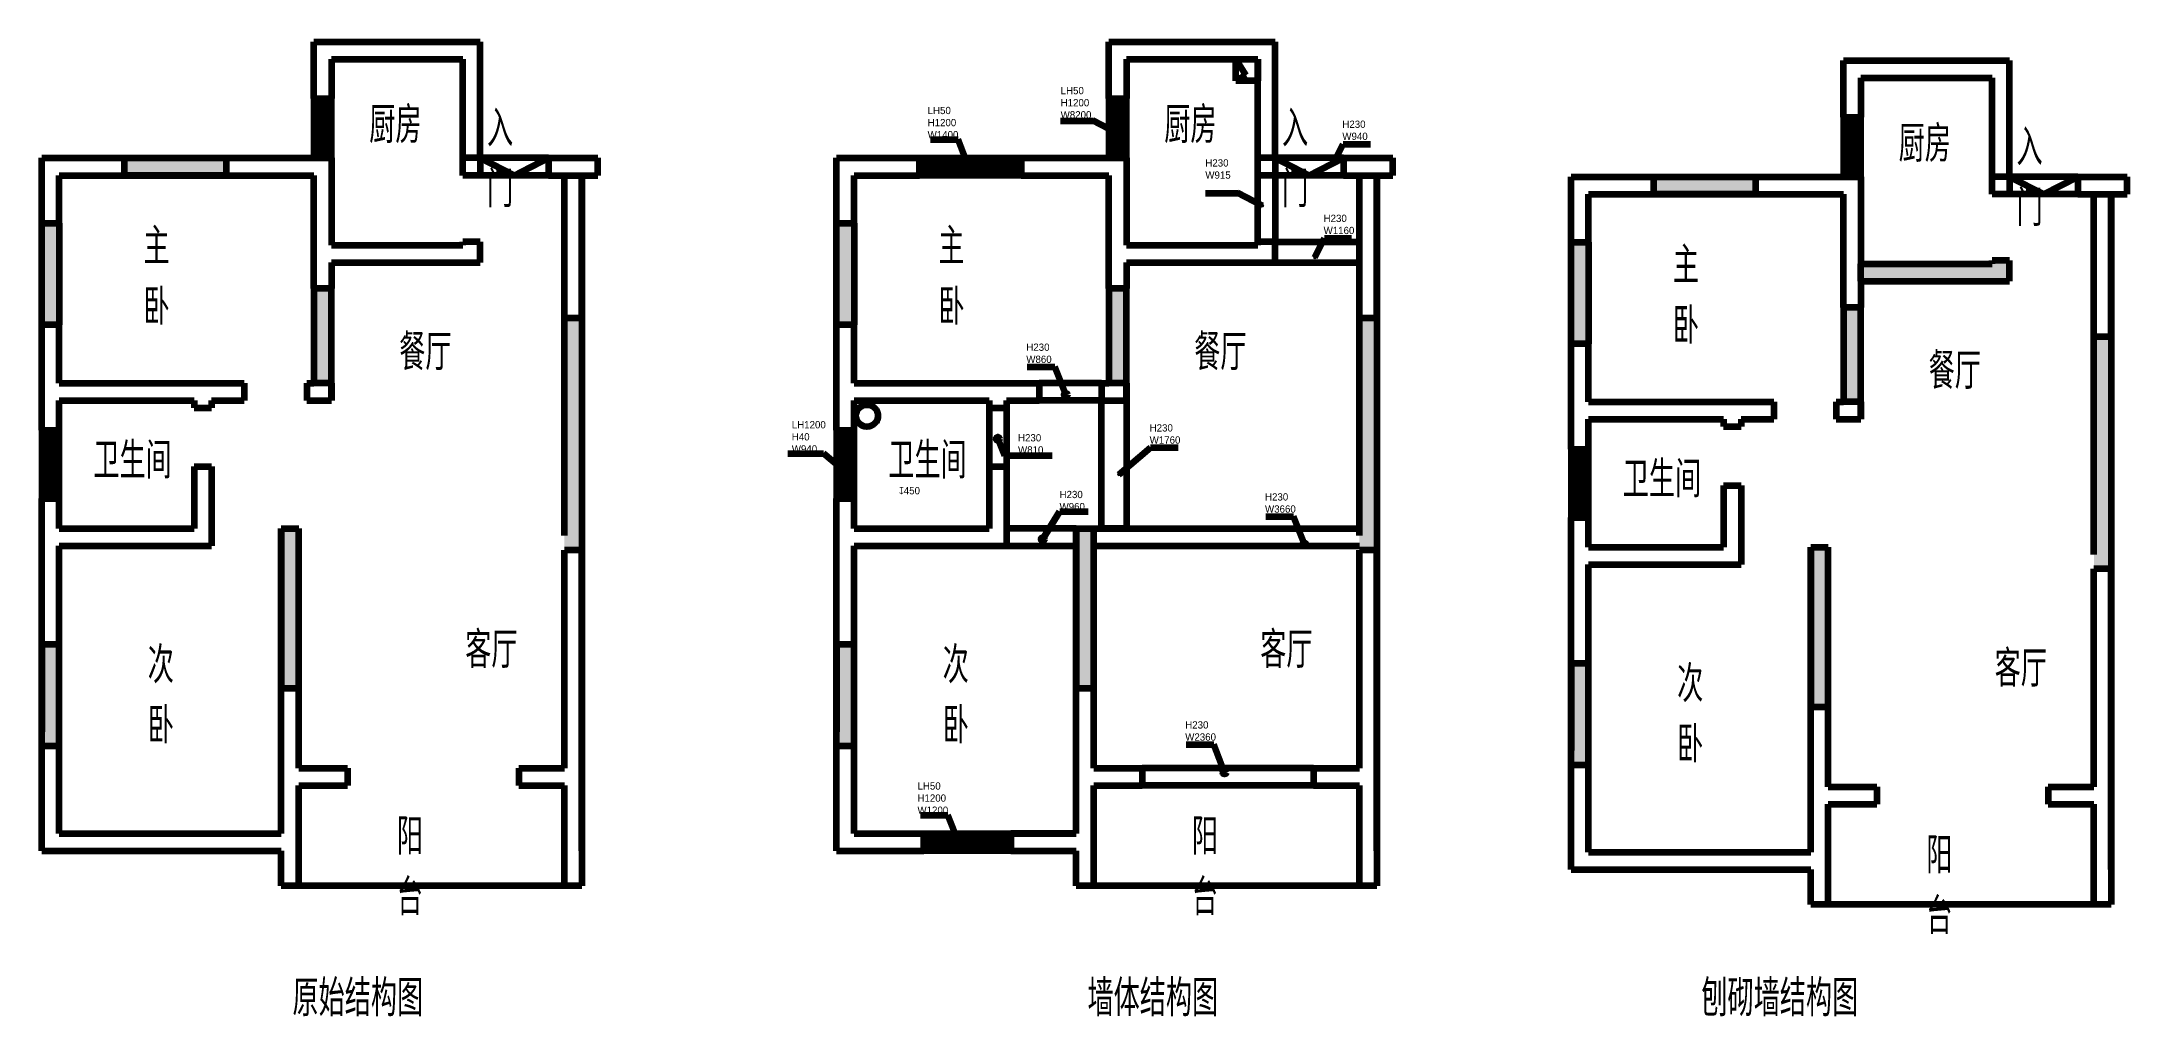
# Model space of a CAD drawing. Header units: inches. Extents: x 3120 to 31845, y 420 to 13838.
import ezdxf

# ---------------------------------------------------------------- set-up
doc = ezdxf.new("R2010")
doc.units = ezdxf.units.IN
doc.header["$MEASUREMENT"] = 0
doc.styles.get("Standard").update_dxf_attribs({"font": 'txt', "bigfont": 'gbcbig.shx'})

msp = doc.modelspace()

# ---------------------------------------------------------------- hatches: boundary and pattern name
at = {"lineweight": 106}
for color, points in [(2, [(17965, 12576, 1), (17915, 12576, 1)]), (250, [(5660, 11998), (5660, 12238), (4260, 12238), (4260, 11998)]), (2, [(15916, 12106, 1), (15866, 12106, 1)]), (2, [(20938, 12163, 1), (20888, 12163, 1)]), (250, [(26725, 11739), (26725, 11979), (25325, 11979), (25325, 11739)]), (2, [(19958, 11580, 1), (19908, 11580, 1)]), (250, [(3360, 11338), (3120, 11338), (3120, 9938), (3360, 9938)]), (250, [(14309, 11338), (14069, 11338), (14069, 9938), (14309, 9938)]), (250, [(24185, 9679), (24425, 9679), (24425, 11079), (24185, 11079)]), (2, [(20681, 10867, 1), (20631, 10867, 1)]), (7, [(29985, 10779), (28175, 10779), (28175, 10539), (30225, 10539), (30225, 10824), (29985, 10824)]), (250, [(7110, 10438), (6870, 10438), (6870, 9138), (7110, 9138)]), (250, [(18059, 10438), (17819, 10438), (17819, 9138), (18059, 9138)]), (250, [(28175, 10179), (27935, 10179), (27935, 8879), (28175, 8879)]), (250, [(10560, 10038), (10320, 10038), (10320, 7038), (10320, 6838), (10560, 6838)]), (250, [(21509, 10038), (21269, 10038), (21269, 7038), (21269, 6838), (21509, 6838)]), (250, [(31625, 9779), (31385, 9779), (31385, 6779), (31385, 6579), (31625, 6579)]), (2, [(17249, 8979, 1), (17199, 8979, 1)]), (2, [(16314, 8371, 1), (16264, 8371, 1)]), (2, [(14170, 7955, 1), (14120, 7955, 1)]), (2, [(17981, 7881, 1), (17931, 7881, 1)]), (250, [(6660, 7138), (6420, 7138), (6420, 4938), (6660, 4938)]), (2, [(16933, 6990, 1), (16883, 6990, 1)]), (250, [(17609, 7138), (17369, 7138), (17369, 4938), (17609, 4938)]), (2, [(20536, 6918, 1), (20486, 6918, 1)]), (250, [(27725, 6879), (27485, 6879), (27485, 4679), (27725, 4679)]), (250, [(3360, 5538), (3120, 5538), (3120, 4138), (3360, 4138)]), (250, [(14309, 5538), (14069, 5538), (14069, 4138), (14309, 4138)]), (250, [(24425, 5279), (24185, 5279), (24185, 3879), (24425, 3879)]), (2, [(19437, 3778, 1), (19387, 3778, 1)]), (2, [(15776, 2806, 1), (15726, 2806, 1)])]:
    msp.add_hatch(color=color, dxfattribs=at).paths.add_polyline_path(points)

# ---------------------------------------------------------------- linework, layer by layer
at = {"color": 1, "lineweight": 106}
for p, q in [((6870, 13838), (9160, 13838)), ((6870, 13058), (6870, 13838)), ((9160, 12238), (9160, 13838)), ((17819, 13058), (17819, 13838)), ((17819, 13838), (20109, 13838)), ((20109, 12238), (20109, 13838)), ((7110, 13598), (8920, 13598)), ((7110, 13598), (7110, 13058)), ((8920, 11998), (8920, 13598)), ((18059, 13598), (19869, 13598)), ((18059, 13598), (18059, 13058)), ((19869, 11998), (19869, 13598)), ((27935, 12799), (27935, 13579)), ((27935, 13579), (30225, 13579)), ((30225, 11979), (30225, 13579)), ((28175, 13339), (29985, 13339)), ((28175, 13339), (28175, 12799)), ((29985, 11739), (29985, 13339)), ((6870, 13058), (7110, 13058)), ((17819, 13058), (18059, 13058)), ((27935, 12799), (28175, 12799)), ((3120, 12238), (7110, 12238)), ((3120, 11338), (3120, 12238)), ((3360, 12238), (4260, 12238)), ((4260, 11998), (4260, 12238)), ((5660, 12238), (5660, 11998)), ((7110, 12238), (7110, 11038)), ((9160, 12238), (8920, 12238)), ((9160, 12238), (9160, 11998)), ((9160, 12238), (9160, 11998)), ((9160, 12238), (9160, 11998)), ((10100, 12238), (10560, 12238)), ((10100, 12238), (10100, 11998)), ((10100, 12238), (10780, 12238)), ((10780, 11998), (10780, 12238)), ((14069, 12238), (15209, 12238)), ((14069, 11338), (14069, 12238)), ((14309, 12238), (15209, 12238)), ((15209, 11998), (15209, 12238)), ((15209, 12158), (15209, 12078)), ((16609, 12238), (16609, 11998)), ((16609, 12238), (18059, 12238)), ((16609, 12238), (16609, 11998)), ((16609, 12238), (16609, 12238)), ((16609, 12238), (16609, 12158)), ((18059, 12238), (18059, 11038)), ((20109, 12238), (19869, 12238)), ((20109, 12238), (20109, 11998)), ((20109, 12238), (20109, 11998)), ((20109, 12238), (20109, 11998)), ((21049, 12238), (21509, 12238)), ((21049, 12238), (21049, 11998)), ((21049, 12238), (21729, 12238)), ((21729, 11998), (21729, 12238)), ((3360, 11998), (6870, 11998)), ((3360, 11911), (3360, 11998)), ((3360, 11338), (3360, 11998)), ((6870, 10438), (6870, 11998)), ((9160, 11998), (8920, 11998)), ((9160, 11998), (9160, 11998)), ((10100, 11998), (10320, 11998)), ((10100, 11998), (10780, 11998)), ((10320, 10038), (10320, 11998)), ((10560, 11998), (10560, 10038)), ((10560, 10038), (10560, 11998)), ((14309, 11998), (15209, 11998)), ((14309, 11338), (14309, 11998)), ((14309, 11911), (14309, 11998)), ((16609, 11998), (17819, 11998)), ((17819, 10438), (17819, 11998)), ((20109, 11998), (19869, 11998)), ((20109, 11998), (20109, 11998)), ((21049, 11998), (21269, 11998)), ((21049, 11998), (21729, 11998)), ((21269, 10038), (21269, 11998)), ((21509, 10038), (21509, 11998)), ((21509, 11998), (21509, 10038)), ((24185, 11979), (28175, 11979)), ((24185, 11079), (24185, 11979)), ((24425, 11979), (25325, 11979)), ((25325, 11739), (25325, 11979)), ((26725, 11979), (26725, 11739)), ((28175, 11979), (28175, 10779)), ((30225, 11979), (29985, 11979)), ((30225, 11979), (30225, 11739)), ((30225, 11979), (30225, 11739)), ((30225, 11979), (30225, 11739)), ((31165, 11979), (31625, 11979)), ((31165, 11979), (31165, 11739)), ((31165, 11979), (31845, 11979)), ((31845, 11739), (31845, 11979)), ((24425, 11739), (27935, 11739)), ((24425, 11079), (24425, 11739)), ((24425, 11653), (24425, 11739)), ((27935, 10179), (27935, 11739)), ((30225, 11739), (29985, 11739)), ((30225, 11739), (30225, 11739)), ((31165, 11739), (31385, 11739)), ((31165, 11739), (31845, 11739)), ((31385, 9779), (31385, 11739)), ((31625, 9779), (31625, 11739)), ((31625, 11739), (31625, 9779)), ((3120, 11338), (3360, 11338)), ((14069, 11338), (14309, 11338)), ((7110, 11038), (8920, 11038)), ((8920, 11038), (8920, 11083)), ((9160, 11083), (8920, 11083)), ((9160, 10798), (9160, 11083)), ((18059, 11038), (19869, 11038)), ((19869, 11038), (19869, 11083)), ((20109, 11083), (19869, 11083)), ((20109, 11083), (19869, 11083)), ((20109, 10798), (20109, 11083)), ((24185, 11079), (24425, 11079)), ((6870, 10438), (6870, 10788)), ((7110, 10798), (9160, 10798)), ((7110, 10798), (7110, 10438)), ((17819, 10438), (17819, 10788)), ((18059, 10798), (20109, 10798)), ((18059, 10798), (18059, 10438)), ((28175, 10539), (28175, 10779)), ((7110, 10438), (6870, 10438)), ((18059, 10438), (17819, 10438)), ((27935, 10179), (27935, 10529)), ((28175, 10539), (28175, 10179)), ((28175, 10179), (27935, 10179)), ((3120, 8488), (3120, 9938)), ((3360, 9938), (3120, 9938)), ((3360, 9138), (3360, 9938)), ((3360, 9138), (3360, 9938)), ((3360, 9938), (3360, 9938)), ((10320, 10038), (10560, 10038)), ((14069, 8488), (14069, 9938)), ((14309, 9938), (14069, 9938)), ((14309, 9138), (14309, 9938)), ((14309, 9138), (14309, 9938)), ((14309, 9938), (14309, 9938)), ((21269, 10038), (21509, 10038)), ((31385, 9779), (31625, 9779)), ((24185, 8229), (24185, 9679)), ((24425, 9679), (24185, 9679)), ((24425, 8879), (24425, 9679)), ((24425, 8879), (24425, 9679)), ((24425, 9679), (24425, 9679)), ((3360, 9138), (5910, 9138)), ((5910, 9138), (5910, 8898)), ((6770, 9138), (6770, 8898)), ((6770, 9138), (6870, 9138)), ((7110, 9138), (6870, 9138)), ((7110, 8898), (7110, 9138)), ((7110, 9138), (7110, 8898)), ((14309, 9138), (16859, 9138)), ((16859, 9138), (16859, 8898)), ((17719, 9138), (17819, 9138)), ((17719, 9138), (17719, 8898)), ((18059, 9138), (17819, 9138)), ((18059, 9138), (18059, 8898)), ((18059, 8898), (18059, 9138)), ((3360, 8898), (5220, 8898)), ((3360, 8488), (3360, 8898)), ((5220, 8898), (5220, 8798)), ((5220, 8798), (5460, 8798)), ((5460, 8898), (5460, 8798)), ((5460, 8898), (5910, 8898)), ((6770, 8898), (7110, 8898)), ((14309, 8488), (14309, 8898)), ((14309, 8898), (16169, 8898)), ((16169, 8898), (16169, 8798)), ((16169, 8798), (16409, 8798)), ((16409, 8898), (16859, 8898)), ((16409, 8898), (16409, 8798)), ((17719, 8898), (18059, 8898)), ((24425, 8879), (26975, 8879)), ((24425, 8229), (24425, 8639)), ((24425, 8639), (26285, 8639)), ((26285, 8639), (26285, 8539)), ((26525, 8639), (26975, 8639)), ((26525, 8639), (26525, 8539)), ((26975, 8879), (26975, 8639)), ((27835, 8879), (27935, 8879)), ((27835, 8879), (27835, 8639)), ((27835, 8639), (28175, 8639)), ((28175, 8879), (27935, 8879)), ((28175, 8879), (28175, 8639)), ((28175, 8639), (28175, 8879)), ((3120, 8488), (3360, 8488)), ((14069, 8488), (14309, 8488)), ((26285, 8539), (26525, 8539)), ((24185, 8229), (24425, 8229)), ((5220, 7988), (5460, 7988)), ((5220, 7988), (5220, 7138)), ((5460, 7988), (5460, 6898)), ((16169, 7988), (16169, 7138)), ((16169, 7988), (16409, 7988)), ((16409, 7988), (16409, 6898)), ((3120, 2698), (3120, 7548)), ((3120, 7548), (3360, 7548)), ((3120, 7548), (3360, 7548)), ((3360, 7138), (3360, 7548)), ((14069, 2698), (14069, 7548)), ((14069, 7548), (14309, 7548)), ((14069, 7548), (14309, 7548)), ((14309, 7138), (14309, 7548)), ((26285, 7729), (26285, 6879)), ((26285, 7729), (26525, 7729)), ((26525, 7729), (26525, 6639)), ((24185, 2439), (24185, 7289)), ((24185, 7289), (24425, 7289)), ((24185, 7289), (24425, 7289)), ((24425, 6879), (24425, 7289)), ((3360, 7138), (5220, 7138)), ((3360, 6898), (5460, 6898)), ((3360, 3598), (3360, 6898)), ((6420, 3598), (6420, 7138)), ((6660, 3838), (6660, 7138)), ((14309, 7138), (16169, 7138)), ((14309, 3598), (14309, 6898)), ((14309, 6898), (16409, 6898)), ((17369, 3598), (17369, 7138)), ((17369, 6898), (17369, 7138)), ((17609, 3838), (17609, 7138)), ((10320, 3838), (10320, 6838)), ((10560, 6838), (10320, 6838)), ((10560, 2698), (10560, 6838)), ((10560, 6838), (10560, 2218)), ((21269, 3838), (21269, 6838)), ((21509, 6838), (21269, 6838)), ((21509, 2698), (21509, 6838)), ((21509, 6838), (21509, 2218)), ((24425, 6879), (26285, 6879)), ((24425, 3339), (24425, 6639)), ((24425, 6639), (26525, 6639)), ((27485, 3339), (27485, 6879)), ((27725, 3579), (27725, 6879)), ((31385, 3579), (31385, 6579)), ((31625, 6579), (31385, 6579)), ((31625, 2439), (31625, 6579)), ((31625, 6579), (31625, 1959)), ((3360, 5538), (3120, 5538)), ((3120, 5538), (3120, 4338)), ((14309, 5538), (14069, 5538)), ((14069, 5538), (14069, 4338)), ((24425, 5279), (24185, 5279)), ((24185, 5279), (24185, 4079)), ((6420, 4938), (6660, 4938)), ((17369, 4938), (17609, 4938)), ((27485, 4679), (27725, 4679)), ((3360, 4138), (3120, 4138)), ((3360, 2938), (3360, 4138)), ((14309, 4138), (14069, 4138)), ((14309, 2938), (14309, 4138)), ((6660, 3838), (7330, 3838)), ((7330, 3838), (7330, 3598)), ((9690, 3838), (9690, 3598)), ((9690, 3838), (10320, 3838)), ((17609, 3838), (18279, 3838)), ((18279, 3838), (18279, 3598)), ((20639, 3838), (21269, 3838)), ((20639, 3838), (20639, 3598)), ((24425, 3879), (24185, 3879)), ((24425, 2679), (24425, 3879)), ((3360, 2938), (3360, 3598)), ((6420, 2938), (6420, 3598)), ((6660, 2218), (6660, 3598)), ((6660, 3598), (7330, 3598)), ((9690, 3598), (10320, 3598)), ((10320, 2218), (10320, 3598)), ((14309, 2938), (14309, 3598)), ((17369, 2938), (17369, 3598)), ((17609, 3598), (18279, 3598)), ((17609, 2218), (17609, 3598)), ((20639, 3598), (21269, 3598)), ((21269, 2218), (21269, 3598)), ((27725, 3579), (28395, 3579)), ((28395, 3579), (28395, 3339)), ((30755, 3579), (31385, 3579)), ((30755, 3579), (30755, 3339)), ((24425, 2679), (24425, 3339)), ((27485, 2679), (27485, 3339)), ((27725, 3339), (28395, 3339)), ((27725, 1959), (27725, 3339)), ((30755, 3339), (31385, 3339)), ((31385, 1959), (31385, 3339)), ((3360, 2938), (6420, 2938)), ((14309, 2938), (15269, 2938)), ((15269, 2698), (15269, 2938)), ((17369, 2938), (16469, 2938)), ((16469, 2938), (16469, 2858)), ((16469, 2938), (17369, 2938)), ((3120, 2698), (6420, 2698)), ((6420, 2218), (6420, 2698)), ((14069, 2698), (15269, 2698)), ((16469, 2858), (16469, 2778)), ((16469, 2778), (16469, 2698)), ((16469, 2698), (17369, 2698)), ((17369, 2218), (17369, 2698)), ((24425, 2679), (27485, 2679)), ((24185, 2439), (27485, 2439)), ((27485, 1959), (27485, 2439)), ((10560, 2218), (6420, 2218)), ((21509, 2218), (17369, 2218)), ((31625, 1959), (27485, 1959))]:
    msp.add_line(p, q, dxfattribs=at)
at = {"color": 7, "lineweight": 106}
for p, q in [((19569, 13298), (19569, 13598)), ((19569, 13598), (19569, 13598)), ((19569, 13598), (19705, 13378)), ((19869, 13598), (19869, 13298)), ((19705, 13378), (19569, 13298)), ((19869, 13298), (19569, 13298)), ((9160, 12238), (9630, 11998)), ((9630, 11998), (10100, 12238)), ((20109, 12238), (20579, 11998)), ((20579, 11998), (21049, 12238)), ((9630, 11998), (9160, 11998)), ((10100, 11998), (9630, 11998)), ((20579, 11998), (20109, 11998)), ((21049, 11998), (20579, 11998)), ((30225, 11979), (30695, 11739)), ((30695, 11739), (31165, 11979)), ((30695, 11739), (30225, 11739)), ((31165, 11739), (30695, 11739)), ((28175, 10779), (29985, 10779)), ((29985, 10779), (29985, 10824)), ((30225, 10824), (29985, 10824)), ((30225, 10539), (30225, 10824)), ((28175, 10539), (30225, 10539)), ((17719, 7138), (17719, 8898)), ((18059, 8898), (18059, 7138)), ((18059, 7138), (17719, 7138))]:
    msp.add_line(p, q, dxfattribs=at)
at = {"color": 4, "lineweight": 106}
for p, q in [((6870, 13058), (6870, 12238)), ((6950, 12238), (6950, 13058)), ((7030, 12238), (7030, 13058)), ((7110, 12238), (7110, 13058)), ((17819, 13058), (17819, 12238)), ((17899, 12238), (17899, 13058)), ((17979, 12238), (17979, 13058)), ((18059, 12238), (18059, 13058)), ((27935, 12799), (27935, 11979)), ((28015, 11979), (28015, 12799)), ((28095, 11979), (28095, 12799)), ((28175, 11979), (28175, 12799)), ((15209, 12238), (16609, 12238)), ((16609, 12158), (15209, 12158)), ((15209, 12078), (16609, 12078)), ((16609, 11998), (15209, 11998)), ((3120, 8488), (3120, 7548)), ((3200, 7548), (3200, 8488)), ((3280, 7548), (3280, 8488)), ((3360, 7548), (3360, 8488)), ((14069, 8488), (14069, 7548)), ((14149, 7548), (14149, 8488)), ((14229, 7548), (14229, 8488)), ((14309, 7548), (14309, 8488)), ((24185, 8229), (24185, 7289)), ((24265, 7289), (24265, 8229)), ((24345, 7289), (24345, 8229)), ((24425, 7289), (24425, 8229)), ((15269, 2938), (16469, 2938)), ((16469, 2858), (15269, 2858)), ((16469, 2778), (15269, 2778)), ((16469, 2698), (15269, 2698))]:
    msp.add_line(p, q, dxfattribs=at)
at = {"color": 2, "lineweight": 106}
for p, q in [((17154, 12750), (17602, 12750)), ((17940, 12574), (17598, 12752)), ((15362, 12490), (15742, 12490)), ((15891, 12106), (15742, 12490)), ((20913, 12162), (21045, 12428)), ((21045, 12428), (21420, 12428)), ((19147, 11755), (19595, 11755)), ((19933, 11578), (19591, 11757)), ((20655, 10865), (20788, 11131)), ((20788, 11131), (21162, 11131)), ((16695, 9362), (17075, 9362)), ((17224, 8979), (17075, 9362)), ((16289, 8371), (16379, 8141)), ((13398, 8170), (13887, 8170)), ((14145, 7955), (13887, 8170)), ((16379, 8141), (17039, 8141)), ((17956, 7881), (18393, 8251)), ((18393, 8251), (18773, 8251)), ((16908, 6990), (17141, 7370)), ((17141, 7370), (17531, 7370)), ((19982, 7301), (20362, 7301)), ((20511, 6918), (20362, 7301)), ((18883, 4162), (19263, 4162)), ((19412, 3778), (19263, 4162)), ((15222, 3190), (15602, 3190)), ((15751, 2806), (15602, 3190))]:
    msp.add_line(p, q, dxfattribs=at)
at = {"color": 251, "lineweight": 106}
for p, q in [((4260, 12238), (5660, 12238)), ((5660, 11998), (4260, 11998)), ((25325, 11979), (26725, 11979)), ((26725, 11739), (25325, 11739)), ((3120, 9938), (3120, 11338)), ((3360, 11338), (3360, 9938)), ((14069, 9938), (14069, 11338)), ((14309, 11338), (14309, 9938)), ((24185, 9679), (24185, 11079)), ((24425, 11079), (24425, 9679)), ((6870, 10438), (6870, 9138)), ((7110, 9138), (7110, 10438)), ((17819, 10438), (17819, 9138)), ((18059, 9138), (18059, 10438)), ((27935, 10179), (27935, 8879)), ((28175, 8879), (28175, 10179)), ((10320, 7038), (10320, 10038)), ((10560, 10038), (10560, 6838)), ((21269, 7038), (21269, 10038)), ((21509, 10038), (21509, 6838)), ((31385, 6779), (31385, 9779)), ((31625, 9779), (31625, 6579)), ((6420, 7138), (6660, 7138)), ((6420, 7138), (6420, 4938)), ((6660, 4938), (6660, 7138)), ((17369, 7138), (17609, 7138)), ((17369, 7138), (17369, 4938)), ((17609, 4938), (17609, 7138)), ((27485, 6879), (27725, 6879)), ((27485, 6879), (27485, 4679)), ((27725, 4679), (27725, 6879)), ((3120, 4138), (3120, 5538)), ((3360, 4138), (3360, 5538)), ((14069, 4138), (14069, 5538)), ((14309, 4138), (14309, 5538)), ((24185, 3879), (24185, 5279)), ((24425, 3879), (24425, 5279))]:
    msp.add_line(p, q, dxfattribs=at)
at = {"color": 0, "lineweight": 106}
for p, q in [((10100, 12238), (9160, 12238)), ((21049, 12238), (20109, 12238)), ((31165, 11979), (30225, 11979)), ((17369, 7138), (16409, 7138)), ((16409, 6898), (17369, 6898))]:
    msp.add_line(p, q, dxfattribs=at)
at = {"lineweight": 106}
for p, q in [((19869, 11083), (19869, 11998)), ((20109, 11998), (20109, 11083)), ((20109, 11083), (21269, 11083)), ((20109, 10798), (21269, 10798)), ((17719, 9138), (16859, 9138)), ((16169, 8798), (16169, 7988)), ((16409, 8798), (16409, 7988)), ((17719, 8898), (16859, 8898)), ((17609, 7138), (21269, 7138)), ((17609, 6898), (21269, 6898)), ((20639, 3838), (18279, 3838)), ((20639, 3598), (18279, 3598))]:
    msp.add_line(p, q, dxfattribs=at)
at = {"color": 2, "lineweight": 106}
for centre in [(15891, 12106), (17224, 8979), (16289, 8371), (14145, 7955), (16908, 6990), (20511, 6918), (19412, 3778), (15751, 2806)]:
    msp.add_circle(centre, 25, dxfattribs=at)
at = {"color": 7, "lineweight": 106}
msp.add_circle((14485, 8688), 152, dxfattribs=at)

# ---------------------------------------------------------------- texts
at = {"color": 0, "lineweight": 106, "char_height": 100, "attachment_point": 1}
for s, insert, width in [('{\\Fgdt|c134;LH50\\PH1200\\PW8200}', (17154, 13215), 789.79), ('{\\Fgdt|c134;LH50\\PH1200\\PW1400}', (15322, 12941), 789.79), ('{\\Fgdt|c134;H230\\PW940}', (21034, 12752), 789.79), ('{\\Fgdt|c134;H230\\PW915}', (19147, 12219), 789.79), ('{\\Fgdt|c134;H230\\PW1160}', (20776, 11456), 789.79), ('{\\Fgdt|c134;H230\\PW860}', (16681, 9682), 789.79), ('{\\Fgdt|c134;LH1200\\PH40\\PW940}', (13451, 8615), 789.79), ('{\\Fgdt|c134;H230\\PW810}', (16567, 8435), 148.07), ('{\\Fgdt|c134;H230\\PW1760}', (18380, 8571), 789.79), ('{\\Fgdt|c134;H230\\PW960}', (17139, 7654), 789.79), ('{\\Fgdt|c134;H230\\PW3660}', (19969, 7621), 789.79), ('{\\Fgdt|c134;H230\\PW2360}', (18870, 4482), 789.79), ('{\\Fgdt|c134;LH50\\PH1200\\PW1200}', (15182, 3641), 789.79)]:
    msp.add_mtext(s, dxfattribs=dict(at, insert=insert, width=width))
at = {"color": 2, "lineweight": 106, "char_height": 500, "attachment_point": 1}
for s, insert, width in [('厨房', (7631, 12942), 866.12), ('入门', (9253, 12893), 650.48), ('厨房', (18581, 12942), 866.12), ('入门', (20203, 12893), 650.48), ('厨房', (28696, 12683), 866.12), ('入门', (30319, 12634), 650.48), ('主卧', (4521, 11270), 650.48), ('主卧', (15470, 11270), 650.48), ('主卧', (25586, 11011), 650.48), ('餐厅', (8044, 9814), 1003.91), ('餐厅', (18994, 9814), 1003.91), ('餐厅', (29110, 9556), 1003.91), ('卫生间', (3831, 8322), 1042.8), ('卫生间', (14780, 8322), 1042.8), ('卫生间', (24896, 8063), 1042.8), ('客厅', (8953, 5715), 992.92), ('客厅', (19903, 5715), 992.92), ('次卧', (4580, 5507), 650.48), ('次卧', (15529, 5507), 650.48), ('客厅', (30019, 5457), 992.92), ('次卧', (25645, 5248), 650.48), ('阳台', (8011, 3144), 650.48), ('阳台', (18961, 3144), 650.48), ('阳台', (29077, 2885), 650.48), ('原始结构图', (6574, 921), 1807.8), ('墙体结构图', (17524, 921), 1807.8), ('刨砌墙结构图', (25980, 921), 2440.15)]:
    msp.add_mtext(s, dxfattribs=dict(at, insert=insert, width=width))
at = {"color": 7, "lineweight": 106, "insert": (14928, 7707), "char_height": 100, "width": 148.07, "attachment_point": 1}
msp.add_mtext('{\\Fgdt|c134;x450}', dxfattribs=at)

doc.saveas('drawing.dxf')
